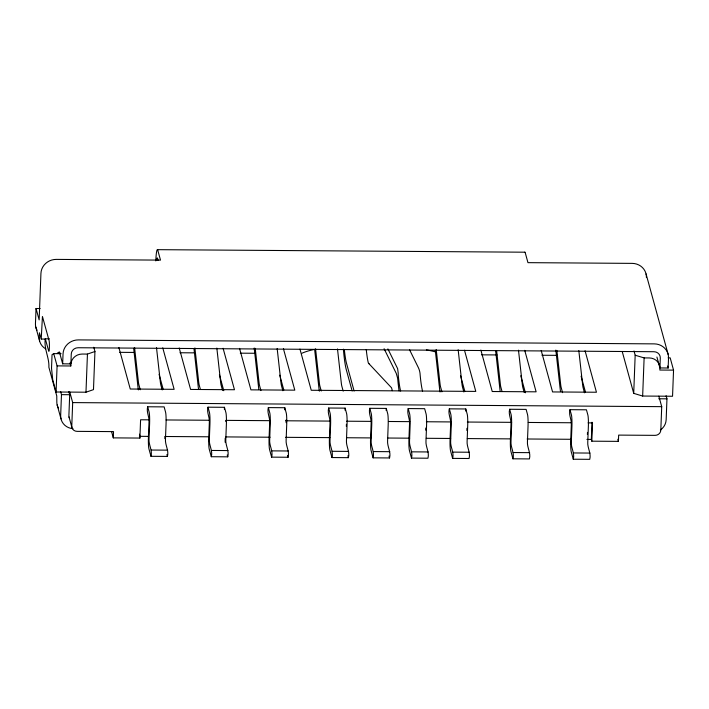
<?xml version="1.0" encoding="UTF-8"?>
<svg xmlns="http://www.w3.org/2000/svg" width="709" height="709" viewBox="0 0 709 709"><rect width="100%" height="100%" fill="white"/><g stroke="black" fill="none" stroke-linecap="round" stroke-linejoin="round"><path stroke-width="1.06" d="M225.817 421.598L225.817 420.88M286.135 422.724L286.099 420.02M40.147 308.539L36.035 308.512L35.45 323.667A13.772 13.001 -15.3 0 0 37.036 330.208M49.444 338.84L45.323 338.805C43.674 348.642 49.4 357.513 48.886 367.262L56.764 395.968L56.826 401.542A13.772 13.001 -15.3 0 0 58.413 408.083M93.783 347.25L94.944 351.504L93.482 389.64L85.975 392.21L56.091 391.997L57.092 365.879L53.724 353.631L61.107 353.685M60.62 391.545L61.47 394.647L60.664 415.545A13.772 13.001 -15.3 0 0 72.983 428.661M62.658 363.832L63.039 353.906A14.871 14.047 -15.3 0 1 78.389 339.903L654.256 343.874A14.871 14.047 -15.3 0 1 668.525 358.08L668.144 368.006L659.919 367.953L660.301 358.027A6.611 6.239 -15.3 0 0 653.964 351.717L78.087 347.738A6.611 6.239 -15.3 0 0 71.263 353.959L70.882 363.885L62.658 363.832L59.388 351.912L57.314 353.171L60.398 353.188M68.844 391.598L69.695 394.709L68.897 415.598A5.512 5.202 -15.3 0 0 69.526 418.221M57.092 365.879L70.803 365.977L70.865 364.408A11.007 10.396 -15.3 0 1 82.217 354.048L87.446 354.075L94.944 351.504M69.801 392.095L72.681 402.597L71.777 426.1A5.512 5.202 -15.3 0 0 77.059 431.364L113.529 431.613L113.289 437.878L139.895 438.065L140.595 419.781L149.457 419.843M85.975 392.21L87.446 354.075M139.895 438.065L139.496 434.165M147.676 406.771C146.178 411.991 149.448 416.644 149.014 421.775L148.438 436.921A9.368 0.886 -89.6 0 0 148.908 448.779L150.973 456.304L167.43 456.419C169.097 450.392 164.984 445.066 165.463 439.137L166.048 423.991A9.368 0.886 -89.6 0 0 165.569 412.133L164.133 406.886L147.676 406.771L149.12 412.018A9.368 0.886 -89.6 0 1 149.59 423.876L149.014 439.022C148.535 444.951 152.648 450.277 150.973 456.304M208.003 407.188C206.514 412.408 209.784 417.06 209.35 422.192L208.765 437.338A9.368 0.886 -89.6 0 0 209.244 449.196L211.309 456.72L227.757 456.835C229.432 450.809 225.32 445.482 225.799 439.553L226.375 424.407A9.368 0.886 -89.6 0 0 225.905 412.549L224.461 407.303L208.003 407.188L209.447 412.434A9.368 0.886 -89.6 0 1 209.926 424.292L209.341 439.438C208.863 445.367 212.975 450.694 211.309 456.72M224.381 409.385L224.461 407.303M268.339 407.604C266.841 412.824 270.111 417.477 269.677 422.608L269.092 437.754A9.368 0.886 -89.6 0 0 269.571 449.612L271.636 457.137L288.093 457.252C289.759 451.225 285.647 445.899 286.126 439.97L286.711 424.824A9.368 0.886 -89.6 0 0 286.232 412.966L284.788 407.719L268.339 407.604L269.774 412.851A9.368 0.886 -89.6 0 1 270.253 424.709L269.668 439.855C269.19 445.784 273.311 451.11 271.636 457.137M284.708 409.802L284.788 407.719M328.666 408.021C327.168 413.241 330.438 417.893 330.004 423.025L329.428 438.171A9.368 0.886 -89.6 0 0 329.898 450.029L331.963 457.553L348.42 457.668C350.086 451.642 345.974 446.315 346.453 440.386L347.038 425.24A9.368 0.886 -89.6 0 0 346.559 413.382L345.123 408.136L328.666 408.021L330.11 413.267A9.368 0.886 -89.6 0 1 330.58 425.125L330.004 440.271C329.525 446.2 333.638 451.527 331.963 457.553M345.044 410.219L345.123 408.136M346.338 426.384L346.417 424.221M369.797 408.304C368.308 413.524 371.578 418.177 371.144 423.308L370.559 438.454A9.368 0.886 -89.6 0 0 371.037 450.312L373.102 457.837L389.551 457.952C391.226 451.925 387.114 446.599 387.593 440.67L388.169 425.524A9.368 0.886 -89.6 0 0 387.699 413.666L386.254 408.419L369.797 408.304L371.241 413.551A9.368 0.886 -89.6 0 1 371.72 425.409L371.135 440.555C370.656 446.484 374.769 451.81 373.102 457.837M386.175 410.502L386.254 408.419M408.189 408.57C406.691 413.79 409.962 418.434 409.536 423.574L408.951 438.72A9.368 0.886 -89.6 0 0 409.43 450.578L411.495 458.103L427.944 458.218C429.619 452.191 425.506 446.865 425.976 440.936L426.561 425.79A9.368 0.886 -89.6 0 0 426.082 413.932L424.647 408.685L408.189 408.57L409.634 413.817A9.368 0.886 -89.6 0 1 410.112 425.675L409.527 440.821C409.049 446.75 413.161 452.076 411.495 458.103M425.737 430.177L425.817 428.014M449.329 408.854C447.831 414.074 451.101 418.718 450.667 423.858L450.082 439.004A9.368 0.886 -89.6 0 0 450.561 450.862L452.626 458.386L469.074 458.501C470.749 452.475 466.637 447.149 467.116 441.22L467.692 426.074A9.368 0.886 -89.6 0 0 467.222 414.216L465.778 408.969L449.329 408.854L450.764 414.1A9.368 0.886 -89.6 0 1 451.243 425.958L450.658 441.104C450.18 447.033 454.292 452.36 452.626 458.386M465.698 411.052L465.778 408.969M466.868 430.46L466.956 428.298M509.656 409.27C508.158 414.49 511.428 419.134 510.994 424.274L510.418 439.42A9.368 0.886 -89.6 0 0 510.888 451.279L512.953 458.803L529.41 458.918C531.076 452.891 526.964 447.565 527.443 441.636L528.028 426.49A9.368 0.886 -89.6 0 0 527.549 414.632L526.113 409.385L509.656 409.27L511.1 414.517A9.368 0.886 -89.6 0 1 511.57 426.375L510.994 441.521C510.515 447.45 514.628 452.776 512.953 458.803M569.983 409.687C568.485 414.907 571.755 419.551 571.321 424.691L570.745 439.837A9.368 0.886 -89.6 0 0 571.215 451.695L573.289 459.219L589.737 459.335C591.412 453.308 587.291 447.982 587.77 442.053L588.355 426.907A9.368 0.886 -89.6 0 0 587.876 415.049L586.44 409.802L569.983 409.687L571.427 414.933A9.368 0.886 -89.6 0 1 571.906 426.791L571.321 441.937C570.842 447.866 574.955 453.193 573.289 459.219M587.406 434.546L587.486 432.375M658.838 396.163L661.719 406.656L660.815 430.168A5.512 5.202 -15.3 0 1 655.125 435.353L618.656 435.104L618.416 441.37L591.82 441.184L591.333 439.438L591.997 422.227M591.82 441.184L592.52 422.901L588.089 422.874M668.082 357.868L670.191 357.885L673.55 370.133L672.549 396.251L642.655 396.047L633.713 393.362L635.175 355.236L634.006 350.982M642.655 396.047L644.118 357.912L635.175 355.236M666.106 395.719L666.965 398.83L666.159 419.719A13.772 13.001 -15.3 0 1 660.398 430.044M45.668 348.846A13.772 13.001 -15.3 0 1 39.243 337.493L39.429 332.787L41.237 338.999L42.443 316.498L49.089 340.612A5.512 0.523 -89.6 0 1 49.373 347.587A5.512 0.523 -89.6 0 1 48.691 351.061L45.323 338.805M53.724 353.631L52.049 354.651L51.527 368.228L52.723 379.749L56.091 391.997M157.46 249.665L524.926 252.2M41.175 339.053L45.287 339.079M119.644 352.338L133.904 352.435M179.98 352.754L194.239 352.852M240.307 353.171L254.566 353.268M481.624 354.837L496.982 354.934M541.951 355.253L557.309 355.351M644.118 357.912L649.329 357.948A11.034 10.422 -15.3 0 1 659.902 368.476L659.84 370.045L673.55 370.133M61.47 394.647L69.695 394.709M658.732 398.768L666.965 398.83M72.681 402.597L661.719 406.656M166.074 419.958L209.27 420.26M225.887 420.375L270.191 420.676M285.7 420.783L330.004 421.093M346.621 421.208L370.984 421.376M388.709 421.492L409.758 421.642M426.366 421.758L450.738 421.926M467.355 422.041L511.659 422.342M528.276 422.458L571.472 422.759M139.407 436.319L148.27 436.381M164.887 436.496L209.19 436.797M225.808 436.912L270.111 437.223M285.621 437.329L329.924 437.63M346.541 437.745L370.913 437.914M387.531 438.029L409.678 438.18M426.295 438.295L450.667 438.463M467.275 438.579L510.48 438.88M527.088 438.995L571.401 439.296M586.901 439.403L591.333 439.438M151.221 450.038L167.67 450.153M211.548 450.454L227.997 450.569M271.875 450.871L288.333 450.986M332.202 451.287L348.66 451.403M373.342 451.571L389.79 451.686M411.734 451.837L428.183 451.952M452.865 452.12L469.323 452.236M513.192 452.537L529.65 452.652M573.528 452.954L589.977 453.069M369.114 363.868L391.545 387.805L392.334 390.668M409.572 349.785L417.84 366.571A43.391 26.977 3.9 0 1 419.932 372.712A41.025 22.555 26.4 0 1 420.118 374.582A73 6.877 -89.6 0 0 422.582 391.2M387.885 348.881L397.616 368.618L398.201 373.102A24.044 17.069 53.4 0 1 398.174 374.432A73 6.877 -89.6 0 0 400.647 391.049M384.092 348.704L396.251 373.377L397.492 377.729A23.645 14.667 52.3 0 1 397.74 379.209A79.612 7.507 -89.6 0 0 399.105 390.916M646.067 273.922L668.162 354.429M667.603 366.021L668.144 368.006M656.924 357.026L659.645 366.961M622.298 351.788L633.713 393.362M617.831 439.252L618.416 441.37M585.067 350.76L596.446 392.237L552.568 391.935L541.189 350.459M581.096 376.187L585.474 392.139M584.517 392.813L583.144 387.814A19.285 1.817 -89.6 0 1 582.612 384.624L578.81 350.574M562.574 392.662L561.209 387.663A19.285 1.817 -89.6 0 1 560.668 384.464L556.875 350.423M524.731 350.343L536.119 391.82L492.241 391.519L480.862 350.042M520.76 375.77L525.431 392.786M524.181 392.396L522.817 387.398A19.285 1.817 -89.6 0 1 522.285 384.207L518.483 350.157M501.972 391.253L500.873 387.247A19.285 1.817 -89.6 0 1 500.341 384.048L496.672 351.106M464.484 350.211L475.792 391.403L311.251 390.269L299.951 349.076M460.531 375.708L464.882 391.554M463.854 391.98L462.481 386.981A19.285 1.817 -89.6 0 1 461.949 383.791L458.156 349.741M441.92 391.829L440.546 386.83A19.285 1.817 -89.6 0 1 440.014 383.64L436.212 349.59M389.037 456.073L389.551 457.952M354.119 391.067L346.612 363.708A77.13 7.267 -89.6 0 1 344.326 349.493M352.151 391.022L346.373 369.983A83.742 7.888 -89.6 0 1 343.378 349.138M343.2 391.155L341.827 386.148A19.285 1.817 -89.6 0 1 341.295 382.957L337.493 348.917M347.906 455.79L348.42 457.668M321.257 390.996L319.883 385.997A19.285 1.817 -89.6 0 1 319.351 382.807L315.558 348.757M283.414 348.677L294.802 390.154L250.924 389.853L239.536 348.376M279.736 375.167L283.822 390.056M282.864 390.739L281.491 385.731A19.285 1.817 -89.6 0 1 280.959 382.541L277.166 348.5M287.57 455.373L288.093 457.252M260.93 390.579L259.556 385.581A19.285 1.817 -89.6 0 1 259.024 382.39L255.222 348.341M223.087 348.261L234.466 389.737L190.597 389.436L179.209 347.959M219.409 374.751L223.787 390.703M222.537 390.322L221.164 385.315A19.285 1.817 -89.6 0 1 220.632 382.124L216.839 348.084M227.243 454.956L227.757 456.835M200.328 389.17L199.229 385.164A19.285 1.817 -89.6 0 1 198.697 381.974L194.895 347.924M158.08 260.256L157.558 258.324A8.26 0.78 -89.6 0 0 156.778 259.973M162.76 347.844L174.139 389.321L130.261 389.019L118.882 347.543M159.073 374.334L163.159 389.223M162.21 389.906L160.837 384.898A19.285 1.817 -89.6 0 1 160.305 381.708L156.503 347.667M166.916 454.54L167.43 456.419M140.267 389.746L138.893 384.748A19.285 1.817 -89.6 0 1 138.361 381.557L134.568 347.507M111.552 431.533L113.289 437.878M69.961 362.911L70.803 365.977M69.03 416.954L71.91 427.456M36.035 308.512L39.155 319.892L40.936 273.399A14.871 14.047 -15.3 0 1 56.295 259.397L160.5 260.114L157.85 250.49A16.529 1.56 -89.6 0 0 155.812 260.912M35.787 327.044L39.58 340.869M57.163 404.928L61.009 418.93M555.838 350.104L560.252 389.64A25.896 2.437 -89.6 0 0 560.473 391.377M495.635 350.787L499.916 389.223A25.896 2.437 -89.6 0 0 500.137 390.96M435.299 350.37L439.589 388.807A25.896 2.437 -89.6 0 0 440.05 391.98M314.645 349.537L318.926 387.974A25.896 2.437 -89.6 0 0 319.387 391.146M254.194 348.03L258.599 387.557A25.896 2.437 -89.6 0 0 258.82 389.294M193.982 348.704L198.272 387.141A25.896 2.437 -89.6 0 0 198.493 388.878M133.655 348.287L137.945 386.724A25.896 2.437 -89.6 0 0 138.397 389.897M646.431 277.582A14.871 14.047 -15.3 0 0 632.162 263.376L527.957 262.658L525.316 253.024A16.529 1.56 -89.6 0 0 524.518 252.501M302.069 353.179A55.089 17.388 2.2 0 1 314.699 349.369M426.384 349.865A55.089 17.388 2.2 0 1 435.468 351.894M164.843 438.623A9.368 0.886 -89.6 0 1 164.887 437.036M225.161 442.292A9.368 0.886 -89.6 0 1 225.196 438.233M369.114 363.832A80.631 23.264 86.4 0 1 368.326 362.937A77.13 7.267 -89.6 0 1 366.261 349.581"/></g></svg>
